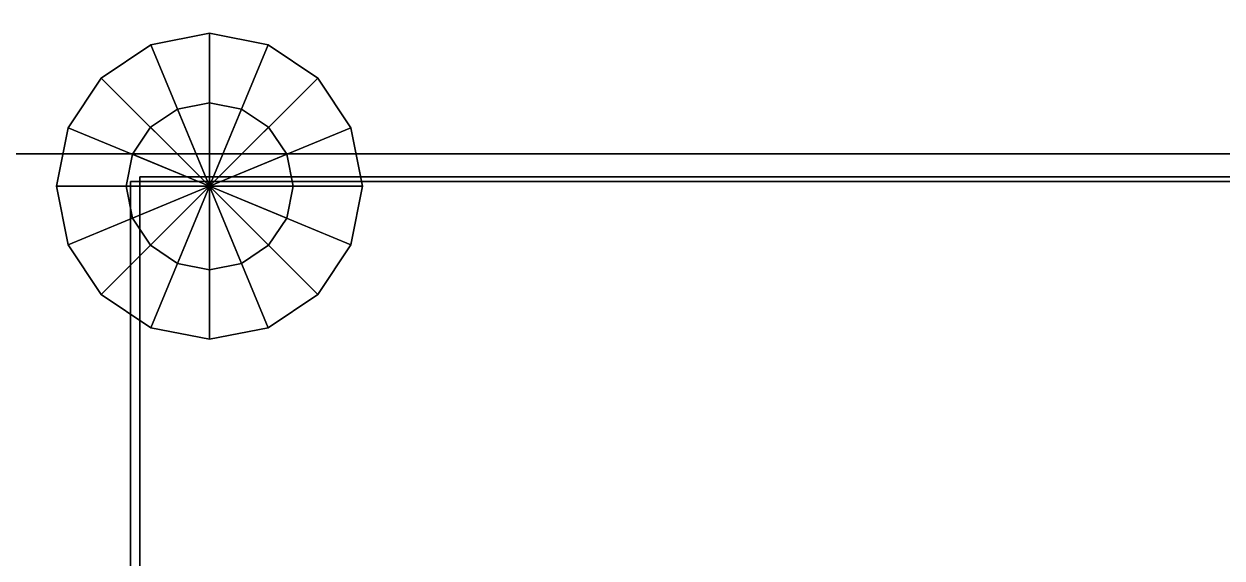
# Model space of a CAD drawing. Header units: millimetres. Extents: x -8000 to 18500, y -500 to 32500.
# Drawn here: x 7550 to 10132, y 12528 to 13680 of the extents above; entities that cross this region are included whole.
import ezdxf

# ---------------------------------------------------------------- set-up
doc = ezdxf.new("R2010")
doc.units = ezdxf.units.MM
doc.layers.add('3D-SITE', color=7, linetype='Continuous')
doc.layers.add('3D-VEHICLES', color=7, linetype='Continuous')

msp = doc.modelspace()

# ---------------------------------------------------------------- linework, layer by layer
at = {"layer": '3D-SITE', "color": 7}
for points in [[(-3000, 9900, -30), (-3000, 25500, -30), (13000, 25500, -30), (13000, 9900, -30)], [(-3000, 9900), (13000, 9900), (13000, 25500), (-3000, 25500)]]:
    msp.add_3dface(points, dxfattribs=at)
at = {"layer": '3D-VEHICLES', "color": 7}
for points in [[(7950, 13660), (7823.7, 13634.9), (7823.7, 13634.9, 220), (7950, 13660, 220)], [(7950, 13330, 220), (7950, 13660, 220), (7823.7, 13634.9, 220), (7950, 13330, 220)], [(7950, 13330), (7823.7, 13634.9), (7950, 13660), (7950, 13330)], [(8076.3, 13634.9), (7950, 13660), (7950, 13660, 220), (8076.3, 13634.9, 220)], [(7950, 13330, 220), (8076.3, 13634.9, 220), (7950, 13660, 220), (7950, 13330, 220)], [(7950, 13330), (7950, 13660), (8076.3, 13634.9), (7950, 13330)], [(7823.7, 13634.9), (7716.7, 13563.3), (7716.7, 13563.3, 220), (7823.7, 13634.9, 220)], [(7950, 13330, 220), (7823.7, 13634.9, 220), (7716.7, 13563.3, 220), (7950, 13330, 220)], [(7950, 13330), (7716.7, 13563.3), (7823.7, 13634.9), (7950, 13330)], [(7950, 13330, 220), (8183.3, 13563.3, 220), (8076.3, 13634.9, 220), (7950, 13330, 220)], [(7950, 13330), (8076.3, 13634.9), (8183.3, 13563.3), (7950, 13330)], [(8183.3, 13563.3), (8076.3, 13634.9), (8076.3, 13634.9, 220), (8183.3, 13563.3, 220)], [(7716.7, 13563.3), (7645.1, 13456.3), (7645.1, 13456.3, 220), (7716.7, 13563.3, 220)], [(7950, 13330, 220), (7716.7, 13563.3, 220), (7645.1, 13456.3, 220), (7950, 13330, 220)], [(7950, 13330), (7645.1, 13456.3), (7716.7, 13563.3), (7950, 13330)], [(7950, 13330, 220), (8254.9, 13456.3, 220), (8183.3, 13563.3, 220), (7950, 13330, 220)], [(7950, 13330), (8183.3, 13563.3), (8254.9, 13456.3), (7950, 13330)], [(8254.9, 13456.3), (8183.3, 13563.3), (8183.3, 13563.3, 220), (8254.9, 13456.3, 220)], [(7950, 13510, 80), (7881.1, 13496.3, 80), (7881.1, 13496.3, 140), (7950, 13510, 140)], [(7950, 13330, 140), (7950, 13510, 140), (7881.1, 13496.3, 140), (7950, 13330, 140)], [(7950, 13330, 80), (7881.1, 13496.3, 80), (7950, 13510, 80), (7950, 13330, 80)], [(8018.9, 13496.3, 80), (7950, 13510, 80), (7950, 13510, 140), (8018.9, 13496.3, 140)], [(7950, 13330, 140), (8018.9, 13496.3, 140), (7950, 13510, 140), (7950, 13330, 140)], [(7950, 13330, 80), (7950, 13510, 80), (8018.9, 13496.3, 80), (7950, 13330, 80)], [(7881.1, 13496.3, 80), (7822.7, 13457.3, 80), (7822.7, 13457.3, 140), (7881.1, 13496.3, 140)], [(7950, 13330, 140), (7881.1, 13496.3, 140), (7822.7, 13457.3, 140), (7950, 13330, 140)], [(7950, 13330, 80), (7822.7, 13457.3, 80), (7881.1, 13496.3, 80), (7950, 13330, 80)], [(7950, 13330, 140), (8077.3, 13457.3, 140), (8018.9, 13496.3, 140), (7950, 13330, 140)], [(7950, 13330, 80), (8018.9, 13496.3, 80), (8077.3, 13457.3, 80), (7950, 13330, 80)], [(8077.3, 13457.3, 80), (8018.9, 13496.3, 80), (8018.9, 13496.3, 140), (8077.3, 13457.3, 140)], [(7645.1, 13456.3), (7620, 13330), (7620, 13330, 220), (7645.1, 13456.3, 220)], [(7950, 13330, 220), (7645.1, 13456.3, 220), (7620, 13330, 220), (7950, 13330, 220)], [(7950, 13330), (7620, 13330), (7645.1, 13456.3), (7950, 13330)], [(7822.7, 13457.3, 80), (7783.7, 13398.9, 80), (7783.7, 13398.9, 140), (7822.7, 13457.3, 140)], [(7950, 13330, 140), (7822.7, 13457.3, 140), (7783.7, 13398.9, 140), (7950, 13330, 140)], [(7950, 13330, 80), (7783.7, 13398.9, 80), (7822.7, 13457.3, 80), (7950, 13330, 80)], [(7950, 13330, 140), (8116.3, 13398.9, 140), (8077.3, 13457.3, 140), (7950, 13330, 140)], [(7950, 13330, 80), (8077.3, 13457.3, 80), (8116.3, 13398.9, 80), (7950, 13330, 80)], [(7950, 13330, 220), (8280, 13330, 220), (8254.9, 13456.3, 220), (7950, 13330, 220)], [(7950, 13330), (8254.9, 13456.3), (8280, 13330), (7950, 13330)], [(8116.3, 13398.9, 80), (8077.3, 13457.3, 80), (8077.3, 13457.3, 140), (8116.3, 13398.9, 140)], [(8280, 13330), (8254.9, 13456.3), (8254.9, 13456.3, 220), (8280, 13330, 220)], [(7200, 11500, 200), (7200, 13400, 200), (11400, 13400, 200), (11400, 11500, 200)], [(7200, 13400, 200), (7200, 13400, 950), (11400, 13400, 950), (11400, 13400, 200)], [(7200, 11500, 950), (11400, 11500, 950), (11400, 13400, 950), (7200, 13400, 950)], [(7783.7, 13398.9, 80), (7770, 13330, 80), (7770, 13330, 140), (7783.7, 13398.9, 140)], [(7950, 13330, 140), (7783.7, 13398.9, 140), (7770, 13330, 140), (7950, 13330, 140)], [(7950, 13330, 80), (7770, 13330, 80), (7783.7, 13398.9, 80), (7950, 13330, 80)], [(7950, 13330, 140), (8130, 13330, 140), (8116.3, 13398.9, 140), (7950, 13330, 140)], [(7950, 13330, 80), (8116.3, 13398.9, 80), (8130, 13330, 80), (7950, 13330, 80)], [(8130, 13330, 80), (8116.3, 13398.9, 80), (8116.3, 13398.9, 140), (8130, 13330, 140)], [(7620, 13330), (7645.1, 13203.7), (7645.1, 13203.7, 220), (7620, 13330, 220)], [(7950, 13330, 220), (7620, 13330, 220), (7645.1, 13203.7, 220), (7950, 13330, 220)], [(7950, 13330), (7645.1, 13203.7), (7620, 13330), (7950, 13330)], [(7950, 13330, 220), (7645.1, 13203.7, 220), (7716.7, 13096.7, 220), (7950, 13330, 220)], [(7950, 13330), (7716.7, 13096.7), (7645.1, 13203.7), (7950, 13330)], [(7950, 13330, 220), (7716.7, 13096.7, 220), (7823.7, 13025.1, 220), (7950, 13330, 220)], [(7950, 13330), (7823.7, 13025.1), (7716.7, 13096.7), (7950, 13330)], [(7770, 13330, 80), (7783.7, 13261.1, 80), (7783.7, 13261.1, 140), (7770, 13330, 140)], [(7950, 13330, 140), (7770, 13330, 140), (7783.7, 13261.1, 140), (7950, 13330, 140)], [(7950, 13330, 80), (7783.7, 13261.1, 80), (7770, 13330, 80), (7950, 13330, 80)], [(7780, 11560, 960), (7780, 13340, 960), (10320, 13340, 960), (10320, 11560, 960)], [(7780, 13340, 960), (7780, 13340, 1610), (10320, 13340, 1610), (10320, 13340, 960)], [(7780, 11560, 960), (7780, 11560, 1610), (7780, 13340, 1610), (7780, 13340, 960)], [(7780, 11560, 1610), (10320, 11560, 1610), (10320, 13340, 1610), (7780, 13340, 1610)], [(7950, 13330, 140), (7783.7, 13261.1, 140), (7822.7, 13202.7, 140), (7950, 13330, 140)], [(7950, 13330, 80), (7822.7, 13202.7, 80), (7783.7, 13261.1, 80), (7950, 13330, 80)], [(7800, 11550, 950), (7800, 13350, 950), (10300, 13350, 950), (10300, 11550, 950)], [(7800, 13350, 950), (7800, 13350, 1630), (10300, 13350, 1630), (10300, 13350, 950)], [(7800, 11550, 950), (7800, 11550, 1630), (7800, 13350, 1630), (7800, 13350, 950)], [(7800, 11550, 1630), (10300, 11550, 1630), (10300, 13350, 1630), (7800, 13350, 1630)], [(7950, 13330, 140), (7822.7, 13202.7, 140), (7881.1, 13163.7, 140), (7950, 13330, 140)], [(7950, 13330, 80), (7881.1, 13163.7, 80), (7822.7, 13202.7, 80), (7950, 13330, 80)], [(7950, 13330, 220), (7823.7, 13025.1, 220), (7950, 13000, 220), (7950, 13330, 220)], [(7950, 13330), (7950, 13000), (7823.7, 13025.1), (7950, 13330)], [(7950, 13330, 140), (7881.1, 13163.7, 140), (7950, 13150, 140), (7950, 13330, 140)], [(7950, 13330, 80), (7950, 13150, 80), (7881.1, 13163.7, 80), (7950, 13330, 80)], [(7950, 13330, 220), (7950, 13000, 220), (8076.3, 13025.1, 220), (7950, 13330, 220)], [(7950, 13330), (8076.3, 13025.1), (7950, 13000), (7950, 13330)], [(7950, 13330, 220), (8076.3, 13025.1, 220), (8183.3, 13096.7, 220), (7950, 13330, 220)], [(7950, 13330), (8183.3, 13096.7), (8076.3, 13025.1), (7950, 13330)], [(7950, 13330, 220), (8183.3, 13096.7, 220), (8254.9, 13203.7, 220), (7950, 13330, 220)], [(7950, 13330), (8254.9, 13203.7), (8183.3, 13096.7), (7950, 13330)], [(7950, 13330, 220), (8254.9, 13203.7, 220), (8280, 13330, 220), (7950, 13330, 220)], [(7950, 13330), (8280, 13330), (8254.9, 13203.7), (7950, 13330)], [(7950, 13330, 140), (7950, 13150, 140), (8018.9, 13163.7, 140), (7950, 13330, 140)], [(7950, 13330, 80), (8018.9, 13163.7, 80), (7950, 13150, 80), (7950, 13330, 80)], [(7950, 13330, 140), (8018.9, 13163.7, 140), (8077.3, 13202.7, 140), (7950, 13330, 140)], [(7950, 13330, 80), (8077.3, 13202.7, 80), (8018.9, 13163.7, 80), (7950, 13330, 80)], [(7950, 13330, 140), (8077.3, 13202.7, 140), (8116.3, 13261.1, 140), (7950, 13330, 140)], [(7950, 13330, 80), (8116.3, 13261.1, 80), (8077.3, 13202.7, 80), (7950, 13330, 80)], [(7950, 13330, 140), (8116.3, 13261.1, 140), (8130, 13330, 140), (7950, 13330, 140)], [(7950, 13330, 80), (8130, 13330, 80), (8116.3, 13261.1, 80), (7950, 13330, 80)], [(8116.3, 13261.1, 80), (8130, 13330, 80), (8130, 13330, 140), (8116.3, 13261.1, 140)], [(8254.9, 13203.7), (8280, 13330), (8280, 13330, 220), (8254.9, 13203.7, 220)], [(7783.7, 13261.1, 80), (7822.7, 13202.7, 80), (7822.7, 13202.7, 140), (7783.7, 13261.1, 140)], [(8077.3, 13202.7, 80), (8116.3, 13261.1, 80), (8116.3, 13261.1, 140), (8077.3, 13202.7, 140)], [(7645.1, 13203.7), (7716.7, 13096.7), (7716.7, 13096.7, 220), (7645.1, 13203.7, 220)], [(7822.7, 13202.7, 80), (7881.1, 13163.7, 80), (7881.1, 13163.7, 140), (7822.7, 13202.7, 140)], [(8018.9, 13163.7, 80), (8077.3, 13202.7, 80), (8077.3, 13202.7, 140), (8018.9, 13163.7, 140)], [(8183.3, 13096.7), (8254.9, 13203.7), (8254.9, 13203.7, 220), (8183.3, 13096.7, 220)], [(7881.1, 13163.7, 80), (7950, 13150, 80), (7950, 13150, 140), (7881.1, 13163.7, 140)], [(7950, 13150, 80), (8018.9, 13163.7, 80), (8018.9, 13163.7, 140), (7950, 13150, 140)], [(7716.7, 13096.7), (7823.7, 13025.1), (7823.7, 13025.1, 220), (7716.7, 13096.7, 220)], [(8076.3, 13025.1), (8183.3, 13096.7), (8183.3, 13096.7, 220), (8076.3, 13025.1, 220)], [(7823.7, 13025.1), (7950, 13000), (7950, 13000, 220), (7823.7, 13025.1, 220)], [(7950, 13000), (8076.3, 13025.1), (8076.3, 13025.1, 220), (7950, 13000, 220)]]:
    msp.add_3dface(points, dxfattribs=at)

doc.saveas('drawing.dxf')
